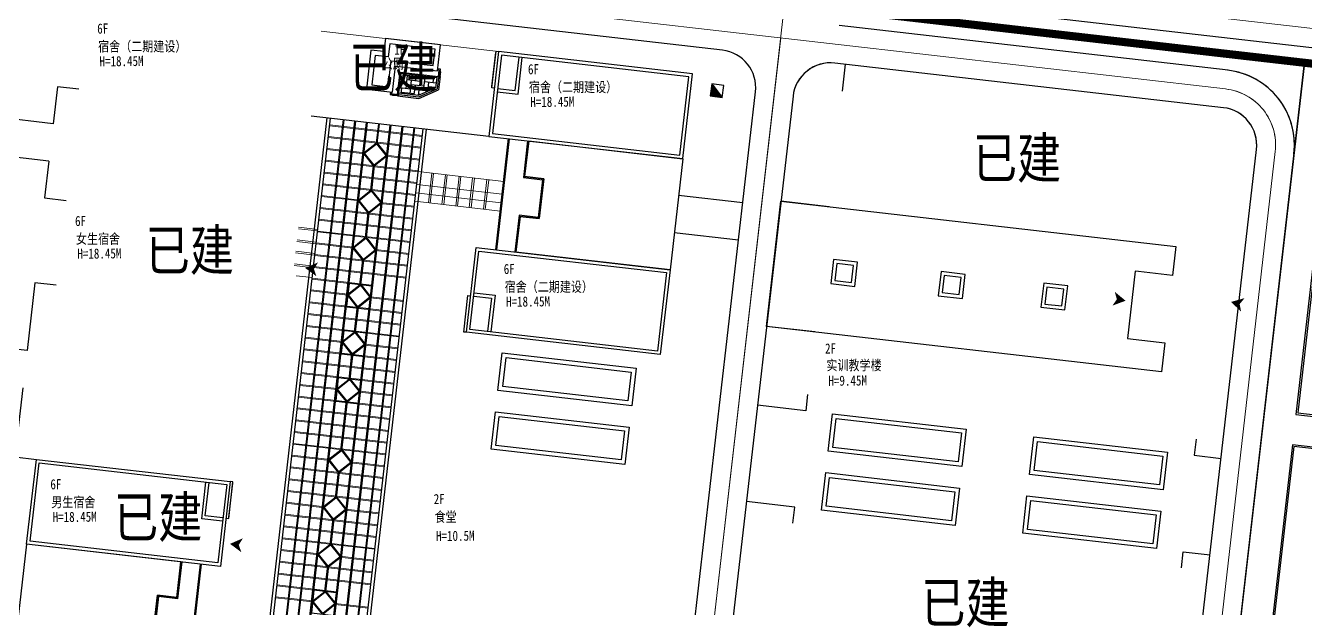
# Model space of a CAD drawing. Extents: x 34159 to 76259, y 14444 to 30378.
# Drawn here: x 35154.5 to 35392, y 15147.6 to 15255.7 of the extents above; entities that cross this region are included whole.
import ezdxf

# ---------------------------------------------------------------- set-up
doc = ezdxf.new("R2010")
doc.units = 0
doc.header["$LTSCALE"] = 1000
doc.header["$MEASUREMENT"] = 0
for name, pattern in [('DASH', [0.35, 0.25, -0.1]), ('DASHDOT2', [0.5, 0.25, -0.125, 0, -0.125]), ('DIVIDE', [1.25, 0.5, -0.25, 0, -0.25, 0, -0.25])]:
    doc.linetypes.add(name, pattern=pattern)
for name, color, linetype in [('0-road', 33, 'Continuous'), ('0-场地', 5, 'Continuous'), ('JZ', 2, 'Continuous'), ('PUB_DIM', 3, 'Continuous'), ('PUB_TEXT', 7, 'Continuous'), ('WALL', 2, 'Continuous'), ('台阶', 33, 'Continuous'), ('小品', 1, 'Continuous'), ('用地红线', 1, 'DIVIDE'), ('看线', 92, 'Continuous'), ('细线', 7, 'Continuous'), ('车行道', 5, 'Continuous'), ('铺地', 25, 'Continuous')]:
    doc.layers.add(name, color=color, linetype=linetype)
doc.layers.add('COLUMN', color=7, linetype='Continuous', lineweight=13)
doc.layers.add('道路红线', color=1, linetype='Continuous', lineweight=0)
doc.styles.add('HT', font='simhei.ttf', dxfattribs={"width": 0.8})

# ---------------------------------------------------------------- blocks, each defined once
blk = doc.blocks.new('SEDWWWW')
blk.add_line((4001305.980510558, -5831821.045271108), (4001305.980510554, -5825461.045271108))
at = {"layer": 'WALL', "color": 6, "ltscale": 10}
for points in [[(4001785.98051127, -5832061.045271108), (4001305.980510558, -5832061.045271108), (4001305.980510558, -5825221.045271108), (4001785.98051127, -5825221.045271108)], [(4005385.980510558, -5841061.045269631), (4005385.980510558, -5861821.045269631)], [(4005585.980510558, -5841061.045269631), (4005585.980510558, -5861821.045269631)], [(4009025.980510558, -5841061.045269649), (4009025.980511169, -5847921.045267892), (4012625.980510087, -5847921.045267892), (4012625.980510087, -5854961.045272245), (4009025.980510161, -5854961.045272455), (4009025.980510558, -5861821.045269643)], [(4009225.980510558, -5841061.045269631), (4009225.980511151, -5847721.045267892), (4012825.980510086, -5847721.045267892), (4012825.980510086, -5855161.045272235), (4009225.980510172, -5855161.045272443), (4009225.980510558, -5861821.045269631)], [(4001785.980508226, -5877661.045272235), (4001305.980507514, -5877661.045272235), (4001305.980507514, -5870821.045272235), (4001785.980508226, -5870821.045272235)]]:
    blk.add_lwpolyline(points, dxfattribs=at)
at = {"layer": 'WALL', "ltscale": 10}
for points in [[(4001785.98051127, -5841061.045269631), (4038025.980511269, -5841061.045269631), (4038025.980511269, -5825221.045272235), (4001785.98051127, -5825221.045272235)], [(4002385.980511269, -5840461.045269631), (4037425.980511269, -5840461.045269631), (4037425.980511269, -5825821.045272234), (4002385.980511269, -5825821.045272234)], [(4001785.980508226, -5861821.045269631), (4038025.980511269, -5861821.045269631), (4038025.980511269, -5877661.045272235), (4001785.980508226, -5877661.045272235)], [(4002385.980508226, -5862421.045269631), (4037425.980511269, -5862421.045269631), (4037425.980511269, -5877061.045272235), (4002385.980508226, -5877061.045272235)]]:
    blk.add_lwpolyline(points, close=True, dxfattribs=at)
for points in [[(4002385.980511269, -5832061.045271108), (4005685.98051127, -5832061.045271108), (4005685.98051127, -5825821.045272234)], [(4002385.980511269, -5832661.045271108), (4006285.980511269, -5832661.045271108), (4006285.980511269, -5825821.045272234)], [(4002385.980511269, -5870221.045273361), (4006285.980511269, -5870221.045273361), (4006285.980511269, -5877061.045272235)], [(4002385.980511269, -5870821.045273363), (4005685.98051127, -5870821.045273363), (4005685.98051127, -5877061.045272235)]]:
    blk.add_lwpolyline(points, dxfattribs=at)
blk = doc.blocks.new('SEERRR')
at = {"layer": 'JZ'}
for p, q in [((4674630.948704436, -5888671.372848268), (4664340.948704624, -5888671.372740467)), ((4664340.948704624, -5888671.372740467), (4664340.948674821, -5891101.372736629)), ((4674630.948657107, -5893531.372850982), (4674630.948704436, -5888671.372848268)), ((4664340.948674821, -5891101.372736629), (4661910.948680083, -5891101.372721728)), ((4661910.948680083, -5891101.372721728), (4661910.948610828, -5898391.372714212)), ((4666770.948607414, -5898391.37275563), (4666770.948644667, -5893531.372765765)), ((4666770.948644667, -5893531.372765765), (4674630.948657107, -5893531.372850982)), ((4661910.948610828, -5898391.372714212), (4666770.948607414, -5898391.37275563))]:
    blk.add_line(p, q, dxfattribs=at)
at = {"layer": 'JZ', "linetype": 'Continuous'}
blk.add_line((4666770.948638202, -5894731.372763828), (4666777.064859844, -5894731.372763892), dxfattribs=at)
at = {"layer": 'JZ', "flags": 128}
blk.add_lwpolyline([(4673730.948695672, -5889571.372838839), (4665240.948693585, -5889571.372749896), (4665240.948663783, -5892001.372742147), (4662810.948671532, -5892001.372727248), (4662810.948619378, -5897491.372721883), (4665870.948614311, -5897491.37274796), (4665870.948651565, -5892631.372756007), (4673730.948665868, -5892631.372841221)], close=True, dxfattribs=at)
for points in [[(4666370.948623274, -5898391.372739683), (4666370.948618673, -5898891.372743363), (4667970.948618549, -5898891.372754274), (4667970.948659872, -5894731.372755568), (4675130.948650862, -5894731.372825551), (4675130.948666501, -5893131.372821724), (4674630.948658411, -5893131.372815209)], [(4666570.948623275, -5898391.372741522), (4666570.948620514, -5898691.372744726), (4667770.948620536, -5898691.372752911), (4667770.94866186, -5894531.37275361), (4674930.948652816, -5894531.372823592), (4674930.948664545, -5893331.372819117), (4674630.948655804, -5893331.372815208)]]:
    blk.add_lwpolyline(points, dxfattribs=at)
at = {"layer": '台阶', "linetype": 'Continuous', "ltscale": 5}
for p, q in [((4675230.948639952, -5893631.372847311), (4675130.948652816, -5893631.372846332)), ((4675230.948638045, -5893831.37284731), (4675130.948650862, -5893831.372846332)), ((4666870.948599833, -5898991.372772298), (4666870.948618549, -5898891.372716842)), ((4667070.948599831, -5898991.372774145), (4667070.948618548, -5898891.372754274))]:
    blk.add_line(p, q, dxfattribs=at)
at = {"layer": '铺地', "linetype": 'Continuous', "ltscale": 5}
for p, q in [((4666777.064378538, -5894209.771282988), (4666770.948642147, -5894209.771282876)), ((4668402.664342393, -5895835.371311367), (4667970.948628615, -5895835.371303426)), ((4670841.064366808, -5895022.571360802), (4668402.664366807, -5895022.571315946)), ((4668402.664824487, -5896648.17127196), (4668402.664859747, -5894731.372779725)), ((4671653.864342393, -5895835.371371178), (4669215.464342394, -5895835.37132632)), ((4669215.464809724, -5897460.97129027), (4669215.464854582, -5895022.571290271)), ((4670028.264854773, -5895022.571300953), (4670028.26486013, -5894731.372795875)), ((4670028.264794962, -5898273.77130095), (4670028.26483982, -5895835.371300953)), ((4670841.064839534, -5895835.371314684), (4670841.064859843, -5894731.372803948)), ((4674092.264366806, -5895022.571420613), (4671653.864366808, -5895022.571375757)), ((4671653.864824772, -5896648.171332994), (4671653.864860034, -5894731.372812022)), ((4674630.948627365, -5895835.371425947), (4672466.664342393, -5895835.371386131)), ((4672466.664809533, -5897460.971343675), (4672466.664854391, -5895022.571343677)), ((4673279.464854582, -5895022.571365038), (4673279.464859939, -5894731.372828168)), ((4673279.464810117, -5897439.601572864), (4673279.464839629, -5895835.371365039)), ((4674092.26483982, -5895835.371375719), (4674092.26486013, -5894731.372836242)), ((4666777.064311494, -5897460.971279936), (4666770.948610198, -5897460.971279825)), ((4669215.464330186, -5896648.171329372), (4667970.948621223, -5896648.171306479)), ((4670028.264311493, -5897460.971339747), (4667970.948613833, -5897460.9713019)), ((4670841.064295948, -5898273.771357752), (4668402.66429595, -5898273.771312893)), ((4668402.664792417, -5898391.372790209), (4668402.664809533, -5897460.97127196)), ((4669215.464792606, -5898391.372797837), (4669215.464794771, -5898273.771290272)), ((4672466.664330185, -5896648.171389182), (4670028.264330187, -5896648.171344325)), ((4673242.451166045, -5897460.971398878), (4670841.064311495, -5897460.971354702)), ((4670841.064792511, -5898391.372813097), (4670841.064824582, -5896648.171314684)), ((4671630.948664378, -5898391.372807936), (4674630.948619675, -5896659.322004912)), ((4671834.640333545, -5898273.771376031), (4671653.864295948, -5898273.771372704)), ((4671653.864792949, -5898378.14219176), (4671653.864809819, -5897460.971332995)), ((4671711.333421678, -5898691.37280868), (4674930.948618025, -5896832.527085559)), ((4671791.718178977, -5898991.372809421), (4675230.948616377, -5897005.732166205)), ((4674630.948619735, -5896648.171428997), (4673279.464330185, -5896648.171404136)), ((4674092.264818941, -5896970.331263416), (4674092.264824868, -5896648.171375719))]:
    blk.add_line(p, q, dxfattribs=at)
at = {"layer": '铺地', "linetype": 'Continuous'}
for p, q in [((4674630.948638045, -5894731.372841595), (4674630.948619675, -5896659.322004912)), ((4674930.948638046, -5894731.372844454), (4674930.948618025, -5896832.527085559)), ((4675230.948639952, -5894531.372847311), (4675230.948639952, -5893631.372847311)), ((4675230.948639952, -5894531.372847311), (4675230.948616377, -5897005.732166205)), ((4667770.948599833, -5898991.372772298), (4666870.948599833, -5898991.372772298)), ((4667770.948599833, -5898991.372772298), (4671791.718178977, -5898991.372809421)), ((4667970.94860537, -5898391.372774145), (4671630.948664378, -5898391.372807936)), ((4667970.948602603, -5898691.372774144), (4671711.333421678, -5898691.37280868))]:
    blk.add_line(p, q, dxfattribs=at)
blk = doc.blocks.new('wewewew')
at = {"color": 8, "linetype": 'Continuous'}
for p, q in [((36878.6578648639, 15124.43277090951), (36891.69983036092, 15238.03958328977)), ((36878.84028475671, 15124.41182926088), (36891.88225025367, 15238.01864164114)), ((36880.89716353382, 15124.61927886843), (36893.88886907409, 15237.78828350618)), ((36881.07958342662, 15124.5983372198), (36894.07128896684, 15237.76734185755)), ((36885.27524096022, 15124.11667930126), (36898.26694650049, 15237.28568393901)), ((36885.45766085297, 15124.09573765263), (36898.44936639324, 15237.26474229037)), ((36887.22973320864, 15121.82227671869), (36900.45598521367, 15237.03438415542)), ((36887.41215310145, 15121.80133507005), (36900.63840510642, 15237.01344250679)), ((36889.21006503443, 15176.90713811736), (36890.97571895281, 15174.68351905118)), ((36889.32510369438, 15176.99848400592), (36891.10136437984, 15174.76150705084))]:
    blk.add_line(p, q, dxfattribs=at)
for points in [[(36890.64227962381, 15207.89770133491), (36890.16062170521, 15203.70204380132), (36894.3562792388, 15203.22038588278), (36894.8379371574, 15207.41604341637)], [(36889.63708048934, 15199.14154648292), (36889.15542257074, 15194.94588894933), (36893.35108010434, 15194.46423102986), (36893.83273802294, 15198.65988856345)], [(36888.63188135482, 15190.38539163), (36888.15022343622, 15186.18973409641), (36892.34588096987, 15185.70807617787), (36892.82753888847, 15189.90373371146)], [(36884.10848524966, 15150.98269479327), (36883.62682733106, 15146.78703725967), (36887.82248486466, 15146.30537934113), (36888.30414278326, 15150.50103687472)]]:
    blk.add_lwpolyline(points, close=True, dxfattribs=at)
at = {"layer": 'COLUMN', "color": 8, "linetype": 'Continuous'}
for p, q in [((36876.28453964278, 15123.07877563662), (36889.51079164769, 15238.29088307336)), ((36876.46695953553, 15123.05783398799), (36889.6932115405, 15238.26994142472)), ((36889.41877192187, 15121.5709769351), (36902.6450239269, 15236.78308437183)), ((36889.60119181462, 15121.55003528647), (36902.82744381965, 15236.7621427232)), ((36884.00503400018, 15210.87753920607), (36901.19628469423, 15208.90399823874)), ((36884.02597564882, 15211.05995909847), (36901.21722634286, 15209.08641813114)), ((36883.75373421654, 15208.68850049261), (36894.8379371574, 15207.41604341637)), ((36883.77467586517, 15208.87092038594), (36894.85887880604, 15207.5984633097)), ((36883.2511346493, 15204.31042306661), (36900.44238534335, 15202.33688209928)), ((36883.27207629794, 15204.49284295901), (36900.46332699198, 15202.51930199168)), ((36894.58663737376, 15205.22700470384), (36900.69368512699, 15204.52592081274)), ((36894.60757902239, 15205.40942459624), (36900.71462677563, 15204.70834070515)), ((36882.99983486566, 15202.12138435315), (36900.19108555976, 15200.14784338582)), ((36883.02077651435, 15202.30380424648), (36900.21202720839, 15200.33026327822)), ((36882.74853508207, 15199.93234563969), (36899.93978577617, 15197.95880467236)), ((36882.7694767307, 15200.11476553302), (36899.9607274248, 15198.14122456569)), ((36882.49723529843, 15197.74330692716), (36889.3857807057, 15196.95250776946)), ((36882.51817694706, 15197.92572681956), (36889.40672235433, 15197.13492766186)), ((36893.58143823929, 15196.47084985092), (36899.68848599253, 15195.76976595983)), ((36893.60237988793, 15196.65326974332), (36899.70942764116, 15195.95218585223)), ((36882.24593551478, 15195.55426821369), (36899.43718620894, 15193.58072724636)), ((36882.26687716341, 15195.73668810609), (36899.45812785757, 15193.76314713876)), ((36881.76427759618, 15191.3586106801), (36898.95552829034, 15189.38506971277)), ((36881.99463573119, 15193.36522950023), (36899.18588642529, 15191.3916885329)), ((36882.01557737983, 15193.54764939356), (36899.20682807393, 15191.57410842623)), ((36881.4920361639, 15188.98715207424), (36888.38058157123, 15188.19635291654)), ((36881.51297781253, 15189.16957196664), (36888.40152321987, 15188.37877280894)), ((36881.74333594755, 15191.1761907877), (36898.93458664171, 15189.20264982037)), ((36881.24073638026, 15186.79811336077), (36898.43198707447, 15184.82457239344)), ((36881.26167802889, 15186.98053325411), (36898.45292872311, 15185.00699228678)), ((36892.57623910483, 15187.714694998), (36898.68328685812, 15187.01361110691)), ((36892.59718075346, 15187.8971148904), (36898.70422850675, 15187.19603099931)), ((36880.98943659667, 15184.60907464731), (36898.18068729077, 15182.63553367998)), ((36880.98943659667, 15184.60907464731), (36898.18068729089, 15182.63553367998)), ((36881.0103782453, 15184.79149454064), (36898.2016289394, 15182.81795357331)), ((36881.0103782453, 15184.79149454064), (36898.20162893952, 15182.81795357331)), ((36880.73813681302, 15182.42003593478), (36897.92938750718, 15180.44649496745)), ((36880.75907846166, 15182.60245582718), (36897.95032915581, 15180.62891485985)), ((36880.48683702944, 15180.23099722132), (36897.67808772354, 15178.25745625399)), ((36880.50777867807, 15180.41341711465), (36897.69902937217, 15178.43987614732)), ((36880.23553724579, 15178.04195850785), (36897.42678793995, 15176.06841754052)), ((36880.25647889442, 15178.22437840119), (36897.44772958858, 15176.25083743386)), ((36879.9842374622, 15175.85291979532), (36887.06718509037, 15175.03980342742)), ((36880.00517911083, 15176.03533968772), (36887.08812673894, 15175.22222332075)), ((36890.89497983075, 15174.7851998217), (36897.19642980494, 15174.06179872039)), ((36879.73293767856, 15173.66388108186), (36896.92418837272, 15171.69034011453)), ((36879.75387932719, 15173.84630097519), (36896.94513002135, 15171.87276000786)), ((36890.87403818206, 15174.60277992837), (36897.1754881563, 15173.87937882799)), ((36879.48163789497, 15171.47484236933), (36896.67288858895, 15169.50130140107)), ((36879.5025795436, 15171.65726226173), (36896.69383023759, 15169.6837212944)), ((36879.23033811132, 15169.28580365587), (36896.42158880548, 15167.31226268854)), ((36879.25127975996, 15169.46822354827), (36896.44253045411, 15167.49468258094)), ((36878.97903832774, 15167.0967649424), (36886.06198595596, 15166.28364857543)), ((36878.99997997637, 15167.27918483574), (36886.08292760448, 15166.46606846783)), ((36889.86883904759, 15165.84662507638), (36896.17028902184, 15165.12322397507)), ((36889.88978069629, 15166.02904496878), (36896.19123067047, 15165.30564386841)), ((36878.49738040914, 15162.90110740881), (36895.68863110312, 15160.92756644148)), ((36878.72773854409, 15164.90772622987), (36895.91898923825, 15162.93418526161)), ((36878.74868019272, 15165.09014612227), (36895.93993088688, 15163.11660515494)), ((36878.22513897686, 15160.52964880295), (36895.4163896709, 15158.55610783562)), ((36878.24608062549, 15160.71206869628), (36895.43733131953, 15158.73852772895)), ((36878.4764387605, 15162.71868751641), (36895.66768945449, 15160.74514654908)), ((36877.97383919327, 15158.34061009042), (36885.05678682149, 15157.52749372251)), ((36877.9947808419, 15158.52302998282), (36885.07772847001, 15157.70991361584)), ((36877.72253940962, 15156.15157137695), (36894.91379010367, 15154.17803040962)), ((36877.74348105826, 15156.33399126935), (36894.9347317523, 15154.36045030202)), ((36888.86363991313, 15157.09047022346), (36895.16508988725, 15156.36706912309)), ((36888.88458156182, 15157.27289011586), (36895.18603153589, 15156.54948901549)), ((36877.47123962604, 15153.96253266349), (36894.66249032008, 15151.98899169616)), ((36877.49218127467, 15154.14495255682), (36894.68343196871, 15152.17141158949)), ((36877.21993984239, 15151.77349395096), (36888.30414278326, 15150.50103687472)), ((36877.24088149102, 15151.95591384336), (36888.32508443189, 15150.68345676712)), ((36876.9686400588, 15149.5844552375), (36883.85718546602, 15148.7936560798)), ((36876.98958170744, 15149.7668751299), (36883.87812711465, 15148.9760759722))]:
    blk.add_line(p, q, dxfattribs=at)
at = {"layer": '铺地'}
for p, q in [((36873.01462594057, 15120.4024150807), (36886.58665855873, 15238.62657106645)), ((36873.61983594372, 15120.41347170133), (36887.18274355945, 15238.55814101431)), ((36890.718230904, 15117.63107688795), (36904.37399425379, 15236.58460004791)), ((36891.29908840478, 15117.43000212755), (36904.97007925451, 15236.5161699967)), ((36892.64889844412, 15207.66734319996), (36893.17243965998, 15212.22784051928)), ((36892.64889844423, 15207.66734319996), (36893.1724396601, 15212.22784051928)), ((36892.83131833687, 15207.64640155132), (36893.35485955273, 15212.20689887065)), ((36892.83131833698, 15207.64640155132), (36893.35485955285, 15212.20689887065)), ((36892.15525819743, 15203.47306122794), (36890.38960427911, 15205.69668029412)), ((36890.41329704991, 15205.90306484304), (36892.63691611603, 15207.66871876154)), ((36890.50464293906, 15205.78802618268), (36892.72826200518, 15207.55368010118)), ((36892.27029685738, 15203.56440711651), (36890.50464293906, 15205.78802618268)), ((36892.72826200518, 15207.55368010118), (36894.49391592356, 15205.330061035)), ((36892.84330066518, 15207.64502599068), (36894.61956135059, 15205.40804903466)), ((36891.64369930965, 15198.91118834704), (36892.18955773526, 15203.66608788795)), ((36891.64369930977, 15198.91118834704), (36892.16724052563, 15203.47168566636)), ((36891.8261192024, 15198.89024669841), (36892.37197762801, 15203.64514623839)), ((36891.82611920252, 15198.89024669841), (36892.34966041838, 15203.45074401773)), ((36894.49391592356, 15205.330061035), (36892.27029685738, 15203.56440711651)), ((36894.59861970196, 15205.22562914226), (36892.36164274652, 15203.44936845708)), ((36889.40803224836, 15197.1469926897), (36891.63165131448, 15198.9126466082)), ((36889.49944380459, 15197.0318713307), (36891.72306287071, 15198.79752524826)), ((36891.72306287071, 15198.79752524826), (36893.48871678909, 15196.57390618208)), ((36891.83810153066, 15198.88887113776), (36893.61436221613, 15196.65189418267)), ((36891.15005906297, 15194.71690637502), (36889.38440514464, 15196.9405254412)), ((36891.26509772291, 15194.80825226452), (36889.49944380459, 15197.0318713307)), ((36893.48871678909, 15196.57390618208), (36891.26509772291, 15194.80825226452)), ((36893.59342056749, 15196.46947428934), (36891.35644361206, 15194.69321360416)), ((36890.61618296544, 15189.96063127346), (36891.1843586008, 15194.90993303503)), ((36890.63850017524, 15190.15503349505), (36891.16204139117, 15194.71553081344)), ((36890.79860285825, 15189.93968962483), (36891.36677849355, 15194.8889913864)), ((36890.82092006805, 15190.13409184642), (36891.34446128392, 15194.69458916481)), ((36888.40289878098, 15188.3907551372), (36890.6265178471, 15190.1564090557)), ((36888.49424467012, 15188.27571647778), (36890.71786373624, 15190.04137039627)), ((36890.71786373624, 15190.04137039627), (36892.48351765457, 15187.8177513301)), ((36890.83290239619, 15190.13271628484), (36892.60916308166, 15187.89573932975)), ((36890.1448599285, 15185.96075152211), (36888.37920601012, 15188.18437058828)), ((36890.25989858845, 15186.0520974116), (36888.49424467012, 15188.27571647778)), ((36892.48351765457, 15187.8177513301), (36890.25989858845, 15186.0520974116)), ((36892.58822143303, 15187.71331943642), (36890.35124447759, 15185.93705875124)), ((36889.10838426374, 15176.82639899455), (36890.17915946627, 15186.15377818212)), ((36889.29080415649, 15176.80545734591), (36890.36157935902, 15186.13283653348)), ((36886.89510007916, 15175.25652285829), (36889.11871914528, 15177.02217677679)), ((36888.63706122668, 15172.82651924319), (36886.87140730836, 15175.05013830937)), ((36886.98644596831, 15175.14148419886), (36889.21006503443, 15176.90713811736)), ((36888.75209988663, 15172.91786513269), (36886.98644596831, 15175.14148419886)), ((36890.97571895281, 15174.68351905118), (36888.75209988663, 15172.91786513269)), ((36888.10318512927, 15168.07024414256), (36888.67136076457, 15173.0195459032)), ((36888.28560502202, 15168.04930249393), (36888.85378065732, 15172.99860425457)), ((36891.08042273121, 15174.57908715751), (36888.84344577578, 15172.80282647233)), ((36885.8899009447, 15166.5003680063), (36888.11352001082, 15168.26602192387)), ((36885.98124683384, 15166.38532934595), (36888.20486589996, 15168.15098326444)), ((36888.20486589996, 15168.15098326444), (36889.97051981834, 15165.92736419826)), ((36888.31990455997, 15168.24232915394), (36890.09616524538, 15166.00535219792)), ((36887.63186209222, 15164.07036439027), (36885.86620817389, 15166.29398345645)), ((36887.74690075216, 15164.16171027977), (36885.98124683384, 15166.38532934595)), ((36889.97051981834, 15165.92736419826), (36887.74690075216, 15164.16171027977)), ((36890.07522359674, 15165.82293230552), (36887.83824664131, 15164.04667162034)), ((36887.09798599481, 15159.31408928964), (36887.66616163011, 15164.26339105028)), ((36887.28040588756, 15159.29314764101), (36887.84858152291, 15164.24244940165)), ((36884.88470181023, 15157.74421315338), (36887.10832087635, 15159.50986707188)), ((36884.97604769938, 15157.62917449303), (36887.1996667655, 15159.39482841152)), ((36887.1996667655, 15159.39482841152), (36888.96532068388, 15157.17120934534)), ((36887.3147054255, 15159.48617430102), (36889.09096611091, 15157.24919734593)), ((36886.62666295775, 15155.31420953828), (36884.86100903943, 15157.53782860446)), ((36886.7417016177, 15155.40555542685), (36884.97604769938, 15157.62917449303)), ((36888.96532068388, 15157.17120934534), (36886.7417016177, 15155.40555542685)), ((36889.07002446228, 15157.0667774526), (36886.83304750684, 15155.29051676742)), ((36886.11510407009, 15150.75233665831), (36886.66096249564, 15155.50723619829)), ((36886.29752396284, 15150.73139500968), (36886.84338238845, 15155.48629454966)), ((36885.62146382329, 15146.55805468537), (36883.85580990496, 15148.78167375154)), ((36883.87950267577, 15148.98805830046), (36886.10312174189, 15150.75371221896)), ((36883.97084856491, 15148.87301964104), (36886.19446763103, 15150.63867355954)), ((36885.73650248323, 15146.64940057486), (36883.97084856491, 15148.87301964104)), ((36886.19446763103, 15150.63867355954), (36887.96012154941, 15148.41505449336)), ((36886.30950629104, 15150.7300194481), (36888.08576697644, 15148.49304249301))]:
    blk.add_line(p, q, dxfattribs=at)

msp = doc.modelspace()

# ---------------------------------------------------------------- hatches: boundary and pattern name
at = {"layer": 'PUB_DIM'}
for points in [[(35207.98777302671, 15210.57878062107), (35208.74748865395, 15211.7996266808), (35206.36483356941, 15210.76379139048), (35208.45322078707, 15209.21826920357)], [(35357.02602144758, 15204.95919151489), (35356.20136911861, 15203.78123503436), (35358.63657471336, 15204.68664859213), (35356.63486077377, 15206.34289172177)], [(35379.81753978153, 15204.06387828548), (35380.73653321302, 15205.16980957125), (35378.23495092874, 15204.46832109966), (35380.09324890727, 15202.65263152753)], [(35194.04539164792, 15159.38533326123), (35194.80510727516, 15160.60617932097), (35192.42245219062, 15159.57034403064), (35194.51083940829, 15158.02482184373)]]:
    msp.add_hatch(color=256, dxfattribs=at).paths.add_polyline_path(points)
at = {"layer": '看线'}
msp.add_hatch(color=256, dxfattribs=at).paths.add_polyline_path([(35281.51618349636, 15242.70037167498), (35283.7457976214, 15242.39814433247), (35281.8184102764, 15244.9299816487)])

# ---------------------------------------------------------------- linework, layer by layer
for p, q in [((35391.84096853357, 15248.84812611505), (35387.39159094744, 15210.09019467026)), ((35303.61875029808, 15222.135578322), (35294.6774752875, 15223.1620290929))]:
    msp.add_line(p, q)
at = {"color": 99}
msp.add_line((35300.94997829284, 15198.88826329425), (35292.00870328226, 15199.91471406608), dxfattribs=at)
at = {"color": 64}
for points in [[(35306.082232149, 15243.5946383474), (35306.65248257752, 15248.56201335299)], [(35299.61559229016, 15187.26460578084), (35299.27344203307, 15184.28418077692), (35290.33216702255, 15185.31063154876)], [(35371.74187737527, 15178.98456955958), (35371.39972711818, 15176.00414455566), (35376.36710212401, 15175.43389412738)], [(35296.87839023353, 15163.4212057523), (35297.22054049062, 15166.40163075622), (35288.27926548009, 15167.42808152712)], [(35369.00467531858, 15155.14116953104), (35369.34682557567, 15158.12159453496), (35374.31420058155, 15157.55134410668)]]:
    msp.add_lwpolyline(points, dxfattribs=at)
msp.add_lwpolyline([(35391.84096853357, 15248.84812611505), (35436.66891388348, 15243.70191609185), (35413.4014218716, 15059.48937759712), (35370.66594931825, 15064.39537352208)], close=True)
at = {"color": 99}
msp.add_lwpolyline([(35292.00870328226, 15199.91471406608), (35294.6774752875, 15223.1620290929), (35367.995930374, 15214.74513276923), (35367.38005991121, 15209.38036776311), (35361.01920044699, 15210.11058902252), (35360.42311544627, 15210.17901907373), (35358.98608436654, 15197.66123405914), (35365.94302883148, 15196.8625827476), (35365.32715836875, 15191.49781774148)], close=True, dxfattribs=at)
at = {"layer": '0-road', "linetype": 'Continuous', "ltscale": 5}
for p, q in [((35159.5916010853, 15237.54241663474), (35145.68295106889, 15239.13911783393)), ((35158.79325048548, 15230.58809162654), (35144.88460046906, 15232.18479282572)), ((35287.59637099753, 15222.85602237168), (35275.67467098343, 15224.22462340049)), ((35286.79802039764, 15215.90169736348), (35274.87632038361, 15217.27029839228)), ((35154.75947716062, 15195.45043316461), (35140.8508271442, 15197.04713436473))]:
    msp.add_line(p, q, dxfattribs=at)
for points in [[(35164.35016567962, 15243.92132430035), (35160.37626567492, 15244.37752464298), (35159.5916010853, 15237.54241663474)], [(35158.79325048548, 15230.58809162654), (35158.0085858958, 15223.75298361737), (35161.98248590049, 15223.29678327474)], [(35160.17593254292, 15207.56013925444), (35156.20203253823, 15208.01633959706), (35154.75947716062, 15195.45043316461)], [(35153.96112656073, 15188.4961081564), (35152.49312375146, 15175.70853255946), (35156.46702377141, 15175.25233221497)]]:
    msp.add_lwpolyline(points, dxfattribs=at)
at = {"layer": 'COLUMN', "color": 8, "linetype": 'Continuous'}
for p, q in [((35209.31327308811, 15254.70363259758), (35242.26139807408, 15250.92121585529)), ((35210.90602386572, 15237.1460037639), (35228.09727455982, 15235.17246279657)), ((35210.92696551435, 15237.3284236563), (35228.11821620845, 15235.35488268897)), ((35219.54988830965, 15233.93580775778), (35219.96330024946, 15237.53698372259)), ((35219.54988830977, 15233.93580775778), (35219.96330024952, 15237.53698372259)), ((35219.73230820252, 15233.91486610915), (35220.14572014221, 15237.51604207396)), ((35219.73230820252, 15233.91486610915), (35220.14572014227, 15237.51604207396)), ((35210.65472408207, 15234.95696505043), (35227.84597477623, 15232.9834240831)), ((35210.67566573071, 15235.13938494376), (35227.86691642486, 15233.1658439755)), ((35210.40342429849, 15232.76792633697), (35217.48637192665, 15231.95480997)), ((35210.42436594712, 15232.9503462303), (35217.50731357522, 15232.1372298624)), ((35221.31416666703, 15231.70020636335), (35227.61561664122, 15230.97680526297)), ((35210.15212451484, 15230.57888762444), (35227.343375209, 15228.60534665711)), ((35210.17306616347, 15230.76130751684), (35227.36431685763, 15228.78776654951)), ((35221.29322501834, 15231.51778647095), (35227.59467499259, 15230.79438536964)), ((35209.90082473125, 15228.38984891098), (35227.09207542524, 15226.41630794365)), ((35209.92176637988, 15228.57226880431), (35227.11301707387, 15226.59872783698)), ((35227.349057778, 15228.65484675463), (35243.22226745348, 15226.83261577576)), ((35229.87476601694, 15228.36489759549), (35229.24152875294, 15222.8488527264)), ((35230.20994530878, 15228.32641929738), (35229.57670804483, 15222.81037442922)), ((35232.38481180659, 15228.07674647193), (35231.75157454258, 15222.56070160377)), ((35232.71999109849, 15228.03826817475), (35232.08675383448, 15222.52222330566)), ((35234.95048332387, 15227.78220956284), (35234.31724605987, 15222.26616469469)), ((35235.28566261577, 15227.74373126473), (35234.65242535176, 15222.22768639657)), ((35237.44789629881, 15227.49550867617), (35236.81465903481, 15221.97946380708)), ((35237.78307559071, 15227.45703037805), (35237.14983832671, 15221.9409855099)), ((35240.09843604748, 15227.191228966), (35239.46519878347, 15221.67518409691)), ((35240.43361533937, 15227.15275066789), (35239.80037807537, 15221.63670579973)), ((35209.64952494761, 15226.20081019751), (35226.84077564177, 15224.22726923018)), ((35209.67046659624, 15226.38323009085), (35226.8617172904, 15224.40968912351)), ((35226.89519981572, 15224.70135091222), (35242.7684094912, 15222.87911993336)), ((35227.07554682651, 15226.27232953697), (35242.94875650199, 15224.4500985581)), ((35209.39822516402, 15224.01177148498), (35216.48117279224, 15223.19865511708)), ((35209.41916681265, 15224.19419137738), (35216.50211444076, 15223.38107501041)), ((35220.28802588388, 15222.76163161803), (35226.58947585812, 15222.03823051765)), ((35220.30896753257, 15222.94405151136), (35226.61041750675, 15222.22065041005)), ((35226.71582051562, 15223.13880188554), (35242.58903018948, 15221.31657090667)), ((35208.91656724542, 15219.81611395139), (35226.1078179394, 15217.84257298406)), ((35209.14692538037, 15221.82273277152), (35226.33817607453, 15219.84919180419)), ((35209.16786702901, 15222.00515266485), (35226.35911772316, 15220.03161169659)), ((35205.10501349087, 15218.04604761745), (35208.66642978192, 15217.63720005449)), ((35205.13903995141, 15218.3424475526), (35208.70045624246, 15217.93359998963)), ((35208.64432581314, 15217.44465534553), (35225.83557650718, 15215.4711143782)), ((35208.66526746177, 15217.62707523793), (35225.85651815582, 15215.6535342706)), ((35208.89562559679, 15219.63369405806), (35226.08687629077, 15217.66015309073)), ((35204.8317112405, 15215.66534836754), (35208.39312753155, 15215.25650080457)), ((35204.86573770105, 15215.96174830269), (35208.4271539921, 15215.55290073972)), ((35208.39302602955, 15215.25561663206), (35215.28157143671, 15214.46481747437)), ((35208.41396767819, 15215.43803652539), (35215.30251308534, 15214.6472373677)), ((35204.59244404172, 15213.58112388733), (35208.15386033277, 15213.17227632437)), ((35204.62647050227, 15213.87752382155), (35208.18788679332, 15213.46867625858)), ((35208.14172624591, 15213.0665779186), (35225.33297693995, 15211.09303695127)), ((35208.16266789454, 15213.24899781193), (35225.35391858858, 15211.2754568446)), ((35219.4772289703, 15213.98315955583), (35225.58427672354, 15213.28207566473)), ((35219.49817061894, 15214.16557944916), (35225.60521837217, 15213.46449555806)), ((35204.32162315728, 15211.22203948326), (35207.88303944833, 15210.81319192029)), ((35204.35564961783, 15211.51843941748), (35207.91706590888, 15211.10959185451)), ((35204.70867418036, 15209.33274248592), (35207.67400547074, 15208.99232497416)), ((35207.38782689509, 15206.49946177914), (35214.2763723023, 15205.70866262238)), ((35207.40876854372, 15206.68188167248), (35214.29731395093, 15205.89108251478)), ((35211.93823546175, 15148.31199816126), (35218.04528321498, 15147.61091427017)), ((35211.95917711038, 15148.49441805366), (35218.06622486361, 15147.79333416257))]:
    msp.add_line(p, q, dxfattribs=at)
at = {"layer": 'JZ'}
for points in [[(35390.25750015472, 15183.60445365995), (35422.08843882857, 15179.95028895591), (35427.79094311887, 15229.62403901386), (35395.96000444543, 15233.27820372133)], [(35390.58975768082, 15183.86828113459), (35421.82461135396, 15180.28254648197), (35427.45868559278, 15229.36021153925), (35396.22383192003, 15232.94594619524)], [(35383.90882695992, 15128.30201293856), (35415.73976563377, 15124.64784823452), (35421.44226992407, 15174.32159829247), (35389.61133125063, 15177.97576299995)], [(35384.24108448602, 15128.5658404132), (35415.47593815916, 15124.98010576058), (35421.11001239798, 15174.05777081786), (35389.87515872523, 15177.64350547386)]]:
    msp.add_lwpolyline(points, close=True, dxfattribs=at)
at = {"layer": '小品'}
for points in [[(35303.91712370454, 15207.86478079646), (35308.38776120984, 15207.35155541148), (35308.90098659546, 15211.82219291642), (35304.43034909017, 15212.33541830234)], [(35304.66470313821, 15208.45839261427), (35307.79414939186, 15208.0991348445), (35308.1534071618, 15211.22858109861), (35305.0239609081, 15211.58783886838)], [(35323.87116681241, 15205.62771099038), (35328.3418043177, 15205.11448560446), (35328.85502970333, 15209.5851231094), (35324.38439219804, 15210.09834849532)], [(35324.61874624601, 15206.22132280819), (35327.74819249972, 15205.86206503842), (35328.10745026966, 15208.9915112916), (35324.97800401596, 15209.35076906137)], [(35342.92653443575, 15203.48743004609), (35347.39717194104, 15202.97420466017), (35347.91039732667, 15207.44484216511), (35343.43975982138, 15207.95806755103)], [(35343.67411386941, 15204.08104186389), (35346.80356012306, 15203.72178409412), (35347.162817893, 15206.8512303473), (35344.0333716393, 15207.210488118)]]:
    msp.add_lwpolyline(points, close=True, dxfattribs=at)
at = {"layer": '用地红线', "color": 4, "linetype": 'DIVIDE', "ltscale": 15, "const_width": 1.5}
msp.add_lwpolyline([(34857.72420650915, 15447.70545546037), (35444.29224935444, 15328.18718503487), (35444.29224935444, 15328.18718503487), (35433.70593108687, 15244.04206399877), (34840.82885035688, 15312.10384892837), (34857.72420650886, 15447.70545546037)], close=True, dxfattribs=at)
at = {"layer": '看线'}
for p, q in [((35281.8184102764, 15244.9299816487), (35283.7457976214, 15242.39814433247)), ((35281.81841027653, 15244.92998164869), (35283.74579762153, 15242.39814433246))]:
    msp.add_line(p, q, dxfattribs=at)
for points in [[(35281.51618349636, 15242.70037167498), (35283.7457976214, 15242.39814433247), (35284.0480244015, 15244.62775430527), (35281.8184102764, 15244.9299816487)], [(35281.51618349643, 15242.7003716759), (35283.74579762153, 15242.39814433246), (35284.04802440163, 15244.62775430619), (35281.81841027653, 15244.92998164869)]]:
    msp.add_lwpolyline(points, close=True, dxfattribs=at)
at = {"layer": '细线', "color": 7}
for points in [[(35276.45837875906, 15231.05139673014), (35274.09069898005, 15210.42685570639), (35245.4786189456, 15213.71149817367), (35246.23819251559, 15220.32804167901), (35249.81470251976, 15219.91746137083), (35250.66323515781, 15227.3089153839), (35247.08672515468, 15227.71949569207), (35247.84629872461, 15234.33603919834)], [(35154.66047040963, 15159.5156881984), (35152.29279062457, 15138.89114717559), (35180.90487065785, 15135.60650469713), (35181.66444423075, 15142.22304820341), (35178.08793422675, 15142.63362851251), (35178.93646686701, 15150.02508252558), (35182.51297687002, 15149.61450221647), (35183.27255044251, 15156.23104572274)]]:
    msp.add_lwpolyline(points, close=True, dxfattribs=at)
at = {"layer": '车行道', "color": 5}
for p, q in [((35376.79181766012, 15240.51007730306), (35304.66553257507, 15248.79011352432)), ((35376.79181766025, 15240.51007730305), (35304.6655325752, 15248.79011352431)), ((35391.84096853357, 15248.84812611505), (35369.93306597512, 15058.01132500708)), ((35296.91285696704, 15242.6341391157), (35276.94380586532, 15068.68641302713)), ((35296.91285696711, 15242.63413911663), (35276.9438058654, 15068.68641302805)), ((35362.97874096678, 15058.80967560668), (35382.94779206849, 15232.75740169433)), ((35362.97874096692, 15058.80967560667), (35382.94779206857, 15232.75740169525)), ((35389.9021170767, 15231.95905109473), (35369.93306597499, 15058.01132500615))]:
    msp.add_line(p, q, dxfattribs=at)
msp.add_lwpolyline([(35134.23299215096, 15078.0235181607), (35262.23680524909, 15063.32878921904, 0.4142135623730987), (35269.98948085712, 15069.48476362765), (35289.95853195883, 15243.4324897153, 0.4142135623730925), (35283.80255755045, 15251.18516532403), (35155.79874445238, 15265.87989426569, 0.4142135623730959), (35148.04606884435, 15259.72391985708), (35128.07701774264, 15085.77619376943, 0.4142135623730955)], format="xyb", close=True, dxfattribs=at)
msp.add_lwpolyline([(35306.1480573863, 15261.70530304198), (35456.4358588895, 15244.45239115485)], dxfattribs=at)
msp.add_lwpolyline([(35377.66683666649, 15247.45560084355), (35305.46388317507, 15255.74443853252, -0.3728246934325875), (35305.46388317507, 15255.74443853252, -0.3728246934325875)], format="xyb", dxfattribs=at)
for centre, radius, start, end in [((35303.86718197524, 15241.83578851611), 7.000000000000259, 83.45116127825072, 173.451160007969), ((35303.86718197531, 15241.8357885161), 7.000000000000259, 83.45116209525025, 173.4511800959695), ((35375.99346706029, 15233.55575229485), 14, 353.4511600079691, 83.45116127825072), ((35375.99346706036, 15233.55575229484), 14, 353.4511800959696, 83.45116209525025), ((35375.99346706029, 15233.55575229485), 7, 353.4511600079691, 83.45116127825072), ((35375.99346706036, 15233.55575229484), 7, 353.4511800959696, 83.45116209525025)]:
    msp.add_arc(centre, radius, start, end, dxfattribs=at)
at = {"layer": '道路红线', "linetype": 'DASHDOT2', "ltscale": 25}
for p, q in [((35296.11587147734, 15266.37997694824), (35272.15449712532, 15057.65565843858)), ((35294.6332203628, 15253.46480192873), (35272.21152216828, 15058.15239594016)), ((35386.42495457267, 15232.35822639498), (35365.20078227795, 15047.47730791919))]:
    msp.add_line(p, q, dxfattribs=at)
for points in [[(35428.06213062719, 15251.25476850547), (35435.7871213637, 15313.39872676112, 0.3917403099822544), (35427.46370776535, 15324.98258485158), (34874.41106384069, 15437.67180505373, 0.4369889601898887), (34861.89513641976, 15428.68060222246), (34849.40030651874, 15328.33274297674, 0.4170219168221424), (34858.62231889503, 15316.60386497319), (35456.86997947541, 15247.92554196973)], [(35143.28274473707, 15270.83970788379), (35114.08704170307, 15016.51985420265), (34975.00054153895, 15032.48686620012), (35003.39789397318, 15279.85239487306, -0.4142135623730948), (35011.15056958127, 15286.00836928074), (35377.19109866497, 15243.98722767156)]]:
    msp.add_lwpolyline(points, format="xyb", dxfattribs=at)
msp.add_lwpolyline([(35386.4249545726, 15232.35822639499), (35365.14375723499, 15046.98057041761)], dxfattribs=at)
for centre, start, end in [((35375.99346706029, 15233.55575229485), 353.4511600079691, 83.45116127825072), ((35375.99346706036, 15233.55575229484), 353.4511800959696, 83.45116209525025)]:
    msp.add_arc(centre, 10.5, start, end, dxfattribs=at)
at = {"layer": '铺地'}
for p, q in [((35240.45484471668, 15235.18457183592), (35207.50671973054, 15238.96698857728)), ((35219.05624806297, 15229.74152578577), (35217.29059414464, 15231.96514485195)), ((35217.31428691545, 15232.17152940087), (35219.53790598157, 15233.93718331936)), ((35217.40563280459, 15232.05649074051), (35219.62925187071, 15233.82214465901)), ((35219.17128672291, 15229.83287167433), (35217.40563280459, 15232.05649074051)), ((35219.62925187071, 15233.82214465901), (35221.39490578909, 15231.59852559283)), ((35219.74429053066, 15233.9134905485), (35221.52055121613, 15231.67651359249)), ((35218.54468917519, 15225.1796529058), (35219.06823039105, 15229.74015022419)), ((35218.5446891753, 15225.1796529058), (35219.06823039117, 15229.74015022419)), ((35218.72710906794, 15225.15871125716), (35219.2506502838, 15229.71920857556)), ((35218.72710906805, 15225.15871125716), (35219.25065028392, 15229.71920857556)), ((35221.39490578909, 15231.59852559283), (35219.17128672291, 15229.83287167433)), ((35221.49960956749, 15231.49409370008), (35219.26263261206, 15229.71783301491)), ((35216.30908778098, 15223.41537454795), (35218.5327068471, 15225.18102846644)), ((35216.40043367013, 15223.30033588852), (35218.62405273625, 15225.06598980702)), ((35218.62405273625, 15225.06598980702), (35220.38970665463, 15222.84237074084)), ((35218.73909139625, 15225.15733569558), (35220.51535208166, 15222.9203587405)), ((35218.0510489285, 15220.98537093285), (35216.28539501018, 15223.20898999903)), ((35218.16608758845, 15221.07671682234), (35216.40043367013, 15223.30033588852)), ((35220.38970665463, 15222.84237074084), (35218.16608758845, 15221.07671682234)), ((35220.49441043303, 15222.73793884717), (35218.25743347759, 15220.96167816199)), ((35217.53949004072, 15216.42349805288), (35218.06303125658, 15220.9839953722)), ((35217.53949004084, 15216.42349805288), (35218.0630312567, 15220.9839953722)), ((35217.72190993347, 15216.40255640424), (35218.24545114933, 15220.96305372357)), ((35217.72190993359, 15216.40255640424), (35218.24545114945, 15220.96305372357)), ((35215.30388864651, 15214.65921969596), (35217.52750771264, 15216.42487361353)), ((35215.39523453566, 15214.5441810356), (35217.61885360178, 15216.3098349541)), ((35217.61885360178, 15216.3098349541), (35219.38450752016, 15214.08621588792)), ((35217.73389226179, 15216.40118084266), (35219.51015294719, 15214.16420388758)), ((35217.04584979403, 15212.22921607993), (35215.28019587571, 15214.45283514611)), ((35217.16088845398, 15212.32056196943), (35215.39523453566, 15214.5441810356)), ((35219.38450752016, 15214.08621588792), (35217.16088845398, 15212.32056196943)), ((35219.48921129856, 15213.98178399518), (35217.25223434318, 15212.20552330907)), ((35211.84551401155, 15148.41505449336), (35209.62189494537, 15146.64940057486)), ((35211.95021778995, 15148.31062259968), (35209.71324083451, 15146.5343619145))]:
    msp.add_line(p, q, dxfattribs=at)
for points in [[(35242.93845952323, 15195.01271198574), (35267.77533455255, 15192.1614598434), (35266.97698395266, 15185.20713483519), (35242.14010892335, 15188.05838697753)], [(35243.64199945561, 15194.12669191673), (35266.88931448301, 15191.45791991125), (35266.27344402028, 15186.09315490514), (35243.02612899288, 15188.76192691061)], [(35241.68390858061, 15184.08448697324), (35266.52078360986, 15181.2332348309), (35265.72243301004, 15174.2789098227), (35240.88555798072, 15177.13016196504)], [(35242.38744851299, 15183.1984669033), (35265.63476354039, 15180.52969489876), (35265.01889307766, 15175.16492989171), (35241.7715780502, 15177.83370189719)], [(35304.24081703896, 15183.71393034864), (35329.07769206822, 15180.8626782063), (35328.27934146839, 15173.90835319809), (35303.44246643908, 15176.75960534043)], [(35304.94435697134, 15182.82791027963), (35328.19167199874, 15180.15913827415), (35327.57580153601, 15174.79437326803), (35304.32848650861, 15177.46314527351)], [(35341.59547708304, 15179.42564712721), (35366.43235211229, 15176.57439498487), (35365.63400151247, 15169.62006997667), (35340.79712648315, 15172.47132211901)], [(35342.29901701542, 15178.53962705727), (35365.54633204282, 15175.8708550518), (35364.93046158009, 15170.50609004568), (35341.68314655263, 15173.17486205116)], [(35302.98626609633, 15172.78570533614), (35327.82314112559, 15169.9344531938), (35327.02479052576, 15162.9801281856), (35302.18791549645, 15165.83138032794)], [(35303.68980602871, 15171.8996852662), (35326.93712105611, 15169.23091326166), (35326.32125059338, 15163.86614825461), (35303.07393556592, 15166.53492026008)], [(35340.34092614035, 15168.49742211379), (35365.17780116967, 15165.64616997145), (35364.37945056978, 15158.69184496324), (35339.54257554052, 15161.54309710558)], [(35341.04446607273, 15167.61140204478), (35364.29178110019, 15164.9426300393), (35363.6759106374, 15159.57786503318), (35340.42859561, 15162.24663703773)]]:
    msp.add_lwpolyline(points, close=True, dxfattribs=at)

# ---------------------------------------------------------------- block references
at = {"rotation": 353.4511800755813}
for name, p, xscale, yscale, zscale in [('SEERRR', (31258.96143327528, 21635.54792385061), 0.0009999999887152988, 0.0009999999887152988, 0.0009999999887152988), ('SEDWWWW', (39832.51185045306, 20501.92660650868), -0.0009999999887152988, 0.001000000163912773, 0.001)]:
    msp.add_blockref(name, p, dxfattribs=dict(at, xscale=xscale, yscale=yscale, zscale=zscale))
at = {"linetype": 'DASH', "xscale": 0.0009999999887152988, "yscale": 0.0009999999887152988, "zscale": 0.0009999999887152988, "rotation": 353.4511800755813}
msp.add_blockref('SEDWWWW', (31930.95402579629, 21494.53673463572), dxfattribs=at)
at = {"layer": '0-场地'}
msp.add_blockref('wewewew', (-1676.114607537864, 0), dxfattribs=at)

# ---------------------------------------------------------------- texts
at = {"layer": 'PUB_TEXT', "color": 1, "style": 'HT', "width": 0.8}
for s, p in [('6F', (35167.77393634008, 15254.25223555394)), ('H=18.45M', (35168.19959455265, 15248.17615871948)), ('6F', (35247.73361765287, 15246.70525070165)), ('H=18.45M', (35248.15927586544, 15240.62917386719)), ('6F', (35243.23102164562, 15209.63858660941)), ('H=18.45M', (35243.65667985818, 15203.56250977587))]:
    msp.add_text(s, height=1.877637130801687, rotation=0.6031355193361679, dxfattribs=at).set_placement(p)
for p in [(35167.92995703776, 15250.95086366941), (35247.88963835054, 15243.40387881712), (35243.38704234329, 15206.33721472581)]:
    msp.add_text('宿舍（二期建设）', height=1.877637130801687, dxfattribs=at).set_placement(p)
at = {"layer": 'PUB_TEXT', "color": 7, "style": 'HT', "width": 0.8}
for s, height, p in [('已建', 7.510548523206751, (35214.56548910694, 15244.2353694021)), ('公厕', 1.877637130801687, (35220.58582116281, 15247.76577376459)), ('已建', 7.510548523206751, (35330.30211635322, 15227.4119965145)), ('女生宿舍', 1.877637130801687, (35163.81735263668, 15215.2429140655)), ('已建', 7.510548523206751, (35176.75525432447, 15210.30495028347)), ('实训教学楼', 1.877637130801687, (35303.11459809783, 15191.79258561671)), ('男生宿舍', 1.877637130801687, (35159.23506130484, 15166.38247596823)), ('已建', 7.510548523206751, (35170.88377688196, 15160.76554910034)), ('食堂', 1.877637130801687, (35230.38766148107, 15163.64494664852)), ('已建', 7.510548523206751, (35320.72357019468, 15144.92171870848))]:
    msp.add_text(s, height=height, dxfattribs=at).set_placement(p)
for s, p in [('1F', (35222.88744688723, 15250.33796176665)), ('6F', (35163.66133193907, 15218.5442859491)), ('2F', (35302.86680179685, 15194.87886834868)), ('6F', (35159.07904060717, 15169.68384785183)), ('2F', (35230.23164078339, 15166.94631853305))]:
    msp.add_text(s, height=1.877637130801687, rotation=0.6031355193361679, dxfattribs=at).set_placement(p)
at = {"layer": 'PUB_TEXT', "style": 'HT', "width": 0.8}
for s, p in [('H=18.45M', (35164.08699015158, 15212.46820911557)), ('H=9.45M', (35303.48909243222, 15188.89108668246)), ('H=18.45M', (35159.50469881974, 15163.6077710183)), ('H=10.5M', (35230.65729899596, 15160.08942277242))]:
    msp.add_text(s, height=1.877637130801687, rotation=0.6031355193361679, dxfattribs=at).set_placement(p)

doc.saveas('drawing.dxf')
